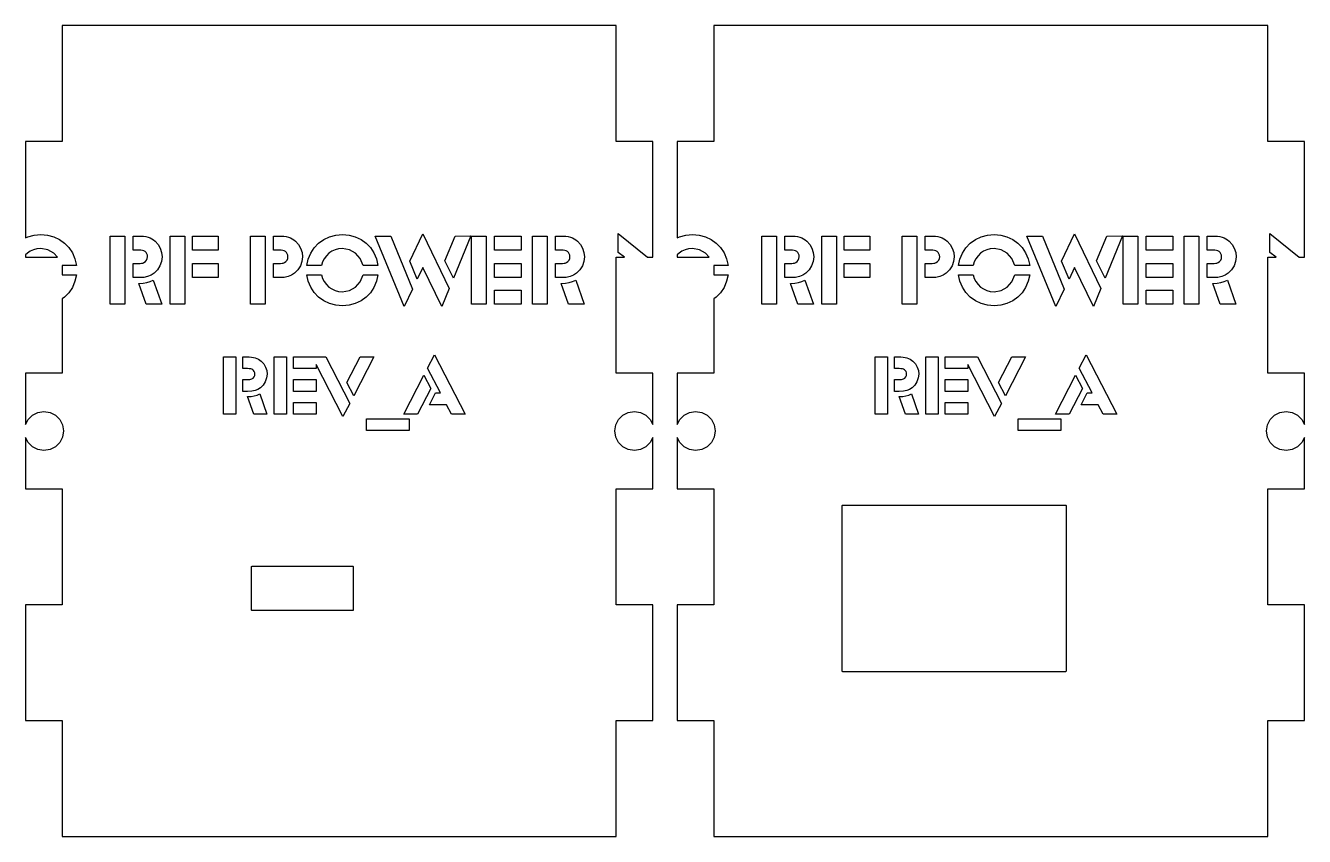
# Model space of a CAD drawing. Header units: metres. Extents: x 0 to 451, y 0 to 108.
# Drawn here: x 0 to 104.4, y 0 to 66.2 of the extents above; entities that cross this region are included whole.
import ezdxf

# ---------------------------------------------------------------- set-up
doc = ezdxf.new("R2010")
doc.units = ezdxf.units.M

msp = doc.modelspace()

# ---------------------------------------------------------------- linework, layer by layer
for p, q in [((48.2, 66.1965), (3, 66.1965)), ((3, 66.1965), (3, 56.7399)), ((48.2, 56.7399), (48.2, 66.1965)), ((101.4, 66.1965), (56.2, 66.1965)), ((56.2, 66.1965), (56.2, 56.7399)), ((101.4, 56.7399), (101.4, 66.1965)), ((3, 56.7399), (0, 56.7399)), ((0, 56.7399), (0, 48.8657)), ((51.2, 56.7399), (48.2, 56.7399)), ((51.2, 47.2832), (51.2, 56.7399)), ((56.2, 56.7399), (53.2, 56.7399)), ((53.2, 56.7399), (53.2, 48.8657)), ((104.4, 56.7399), (101.4, 56.7399)), ((104.4, 47.2832), (104.4, 56.7399)), ((0.18634, 48.9545), (0.70009, 49.0955)), ((0.70009, 49.0955), (1.24333, 49.1425)), ((1.24333, 49.1425), (1.78484, 49.0965)), ((1.78484, 49.0965), (2.29533, 48.9585)), ((24.8094, 48.9545), (25.3231, 49.0955)), ((25.3231, 49.0955), (25.8664, 49.1425)), ((25.8664, 49.1425), (26.4079, 49.0965)), ((26.4079, 49.0965), (26.9184, 48.9585)), ((31.3744, 46.9695), (32.4394, 49.2065)), ((32.4394, 49.2065), (34.5854, 44.7405)), ((48.3879, 47.6815), (48.3879, 49.2125)), ((48.3879, 49.2125), (50.774, 47.2832)), ((53.3863, 48.9545), (53.9001, 49.0955)), ((53.9001, 49.0955), (54.4433, 49.1425)), ((54.4433, 49.1425), (54.9848, 49.0965)), ((54.9848, 49.0965), (55.4953, 48.9585)), ((78.0094, 48.9545), (78.5231, 49.0955)), ((78.5231, 49.0955), (79.0664, 49.1425)), ((79.0664, 49.1425), (79.6079, 49.0965)), ((79.6079, 49.0965), (80.1184, 48.9585)), ((84.5744, 46.9695), (85.6394, 49.2065)), ((85.6394, 49.2065), (87.7854, 44.7405)), ((101.588, 47.6815), (101.588, 49.2125)), ((101.588, 49.2125), (103.974, 47.2832)), ((0, 48.8657), (0.18634, 48.9545)), ((2.29533, 48.9585), (2.76334, 48.7375)), ((2.76334, 48.7375), (3.17734, 48.4425)), ((3.17734, 48.4425), (3.53108, 48.0755)), ((3.53108, 48.0755), (3.81834, 47.6385)), ((6.90456, 43.4465), (6.90456, 49.0145)), ((6.90456, 49.0145), (8.10356, 49.0145)), ((8.10356, 49.0145), (8.10356, 43.4465)), ((8.77655, 47.8625), (8.77655, 49.0145)), ((8.77655, 49.0145), (9.15155, 49.0145)), ((9.15155, 49.0145), (9.40205, 49.0092)), ((9.40205, 49.0092), (9.62155, 48.9935)), ((9.62155, 48.9935), (9.81706, 48.9652)), ((9.81706, 48.9652), (9.99556, 48.9225)), ((9.99556, 48.9225), (10.1581, 48.864)), ((10.1581, 48.864), (10.3036, 48.7885)), ((10.3036, 48.7885), (10.4396, 48.6962)), ((10.4396, 48.6962), (10.5736, 48.5875)), ((10.5736, 48.5875), (10.8111, 48.3235)), ((10.8111, 48.3235), (10.9896, 48.0175)), ((11.8104, 43.4465), (11.8104, 49.0145)), ((11.8104, 49.0145), (13.0084, 49.0145)), ((13.0084, 49.0145), (13.0084, 43.4465)), ((13.6324, 47.8625), (13.6324, 49.0145)), ((13.6324, 49.0145), (15.7214, 49.0145)), ((15.7214, 49.0145), (15.7214, 47.8625)), ((18.369, 43.4465), (18.369, 49.0145)), ((18.369, 49.0145), (19.567, 49.0145)), ((19.567, 49.0145), (19.567, 43.4465)), ((20.241, 47.8625), (20.241, 49.0145)), ((20.241, 49.0145), (20.616, 49.0145)), ((20.616, 49.0145), (20.8665, 49.0092)), ((20.8665, 49.0092), (21.086, 48.9935)), ((21.086, 48.9935), (21.2815, 48.9652)), ((21.2815, 48.9652), (21.46, 48.9225)), ((21.46, 48.9225), (21.6225, 48.864)), ((21.6225, 48.864), (21.768, 48.7885)), ((21.768, 48.7885), (21.904, 48.6962)), ((21.904, 48.6962), (22.038, 48.5875)), ((22.038, 48.5875), (22.2755, 48.3235)), ((22.2755, 48.3235), (22.454, 48.0175)), ((23.2744, 47.6225), (23.5626, 48.0605)), ((23.5626, 48.0605), (23.9194, 48.4305)), ((23.9194, 48.4305), (24.3374, 48.7295)), ((24.3374, 48.7295), (24.8094, 48.9545)), ((26.9184, 48.9585), (27.3864, 48.7375)), ((27.3864, 48.7375), (27.8004, 48.4425)), ((27.8004, 48.4425), (28.1541, 48.0755)), ((28.1541, 48.0755), (28.4414, 47.6385)), ((28.5284, 49.0145), (29.8184, 49.0145)), ((30.9084, 43.2545), (28.5284, 49.0145)), ((29.8184, 49.0145), (31.5984, 44.6865)), ((34.2284, 46.9955), (35.0764, 49.0145)), ((36.3574, 49.0315), (34.9264, 45.5665)), ((35.0764, 49.0145), (36.3574, 49.0315)), ((36.3938, 43.4465), (36.3938, 49.0145)), ((36.3938, 49.0145), (37.5928, 49.0145)), ((37.5928, 49.0145), (37.5928, 43.4465)), ((38.2748, 47.8625), (38.2748, 49.0145)), ((38.2748, 49.0145), (40.4628, 49.0145)), ((40.4628, 49.0145), (40.4628, 47.8625)), ((41.3899, 43.4465), (41.3899, 49.0145)), ((41.3899, 49.0145), (42.5889, 49.0145)), ((42.5889, 49.0145), (42.5889, 43.4465)), ((43.2619, 47.8625), (43.2619, 49.0145)), ((43.2619, 49.0145), (43.6369, 49.0145)), ((43.6369, 49.0145), (43.8874, 49.0092)), ((43.8874, 49.0092), (44.1069, 48.9935)), ((44.1069, 48.9935), (44.3024, 48.9652)), ((44.3024, 48.9652), (44.4809, 48.9225)), ((44.4809, 48.9225), (44.6434, 48.864)), ((44.6434, 48.864), (44.7889, 48.7885)), ((44.7889, 48.7885), (44.9249, 48.6962)), ((44.9249, 48.6962), (45.0589, 48.5875)), ((45.0589, 48.5875), (45.2964, 48.3235)), ((45.2964, 48.3235), (45.4749, 48.0175)), ((53.2, 48.8657), (53.3863, 48.9545)), ((55.4953, 48.9585), (55.9633, 48.7375)), ((55.9633, 48.7375), (56.3773, 48.4425)), ((56.3773, 48.4425), (56.7311, 48.0755)), ((56.7311, 48.0755), (57.0183, 47.6385)), ((60.1046, 43.4465), (60.1046, 49.0145)), ((60.1046, 49.0145), (61.3036, 49.0145)), ((61.3036, 49.0145), (61.3036, 43.4465)), ((61.9765, 47.8625), (61.9765, 49.0145)), ((61.9765, 49.0145), (62.3515, 49.0145)), ((62.3515, 49.0145), (62.6021, 49.0092)), ((62.6021, 49.0092), (62.8215, 48.9935)), ((62.8215, 48.9935), (63.0171, 48.9652)), ((63.0171, 48.9652), (63.1956, 48.9225)), ((63.1956, 48.9225), (63.358, 48.864)), ((63.358, 48.864), (63.5036, 48.7885)), ((63.5036, 48.7885), (63.6396, 48.6962)), ((63.6396, 48.6962), (63.7736, 48.5875)), ((63.7736, 48.5875), (64.011, 48.3235)), ((64.011, 48.3235), (64.1896, 48.0175)), ((65.0104, 43.4465), (65.0104, 49.0145)), ((65.0104, 49.0145), (66.2084, 49.0145)), ((66.2084, 49.0145), (66.2084, 43.4465)), ((66.8324, 47.8625), (66.8324, 49.0145)), ((66.8324, 49.0145), (68.9214, 49.0145)), ((68.9214, 49.0145), (68.9214, 47.8625)), ((71.569, 43.4465), (71.569, 49.0145)), ((71.569, 49.0145), (72.767, 49.0145)), ((72.767, 49.0145), (72.767, 43.4465)), ((73.441, 47.8625), (73.441, 49.0145)), ((73.441, 49.0145), (73.816, 49.0145)), ((73.816, 49.0145), (74.0665, 49.0092)), ((74.0665, 49.0092), (74.286, 48.9935)), ((74.286, 48.9935), (74.4815, 48.9652)), ((74.4815, 48.9652), (74.66, 48.9225)), ((74.66, 48.9225), (74.8225, 48.864)), ((74.8225, 48.864), (74.968, 48.7885)), ((74.968, 48.7885), (75.104, 48.6962)), ((75.104, 48.6962), (75.238, 48.5875)), ((75.238, 48.5875), (75.4755, 48.3235)), ((75.4755, 48.3235), (75.654, 48.0175)), ((76.4744, 47.6225), (76.7626, 48.0605)), ((76.7626, 48.0605), (77.1194, 48.4305)), ((77.1194, 48.4305), (77.5374, 48.7295)), ((77.5374, 48.7295), (78.0094, 48.9545)), ((80.1184, 48.9585), (80.5864, 48.7375)), ((80.5864, 48.7375), (81.0004, 48.4425)), ((81.0004, 48.4425), (81.3541, 48.0755)), ((81.3541, 48.0755), (81.6414, 47.6385)), ((81.7284, 49.0145), (83.0184, 49.0145)), ((84.1084, 43.2545), (81.7284, 49.0145)), ((83.0184, 49.0145), (84.7984, 44.6865)), ((87.4284, 46.9955), (88.2764, 49.0145)), ((89.5574, 49.0315), (88.1264, 45.5665)), ((88.2764, 49.0145), (89.5574, 49.0315)), ((89.5938, 43.4465), (89.5938, 49.0145)), ((89.5938, 49.0145), (90.7928, 49.0145)), ((90.7928, 49.0145), (90.7928, 43.4465)), ((91.4748, 47.8625), (91.4748, 49.0145)), ((91.4748, 49.0145), (93.6628, 49.0145)), ((93.6628, 49.0145), (93.6628, 47.8625)), ((94.5899, 43.4465), (94.5899, 49.0145)), ((94.5899, 49.0145), (95.7889, 49.0145)), ((95.7889, 49.0145), (95.7889, 43.4465)), ((96.4619, 47.8625), (96.4619, 49.0145)), ((96.4619, 49.0145), (96.8369, 49.0145)), ((96.8369, 49.0145), (97.0874, 49.0092)), ((97.0874, 49.0092), (97.3069, 48.9935)), ((97.3069, 48.9935), (97.5024, 48.9652)), ((97.5024, 48.9652), (97.6809, 48.9225)), ((97.6809, 48.9225), (97.8434, 48.864)), ((97.8434, 48.864), (97.9889, 48.7885)), ((97.9889, 48.7885), (98.1249, 48.6962)), ((98.1249, 48.6962), (98.2589, 48.5875)), ((98.2589, 48.5875), (98.4964, 48.3235)), ((98.4964, 48.3235), (98.6749, 48.0175)), ((0.14433, 47.6075), (0, 47.4671)), ((0, 47.4671), (0, 47.2832)), ((0, 47.2832), (2.61163, 47.2832)), ((0.38159, 47.7697), (0.14433, 47.6075)), ((0.64334, 47.8905), (0.38159, 47.7697)), ((0.92883, 47.9655), (0.64334, 47.8905)), ((1.23534, 47.9905), (0.92883, 47.9655)), ((1.81758, 47.898), (1.23534, 47.9905)), ((2.31635, 47.6205), (1.81758, 47.898)), ((2.61163, 47.2832), (2.31635, 47.6205)), ((3.81834, 47.6385), (4.02759, 47.1432)), ((4.02759, 47.1432), (4.14734, 46.6015)), ((9.22656, 47.8625), (8.77655, 47.8625)), ((9.41055, 47.857), (9.22656, 47.8625)), ((9.54655, 47.8405), (9.41055, 47.857)), ((9.65356, 47.8085), (9.54655, 47.8405)), ((9.75056, 47.7565), (9.65356, 47.8085)), ((9.83331, 47.6745), (9.75056, 47.7565)), ((9.78706, 46.924), (9.87956, 47.0355)), ((9.89955, 47.5705), (9.83331, 47.6745)), ((9.87956, 47.0355), (9.93881, 47.1712)), ((9.9438, 47.451), (9.89955, 47.5705)), ((9.93881, 47.1712), (9.95856, 47.3225)), ((9.95856, 47.3225), (9.9438, 47.451)), ((10.9896, 48.0175), (11.1021, 47.6807)), ((11.1396, 47.3225), (11.0968, 46.9388)), ((11.1021, 47.6807), (11.1396, 47.3225)), ((15.7214, 47.8625), (13.6324, 47.8625)), ((20.69, 47.8625), (20.241, 47.8625)), ((20.874, 47.857), (20.69, 47.8625)), ((21.01, 47.8405), (20.874, 47.857)), ((21.1178, 47.8085), (21.01, 47.8405)), ((21.215, 47.7565), (21.1178, 47.8085)), ((21.2978, 47.6745), (21.215, 47.7565)), ((21.2513, 46.924), (21.344, 47.0355)), ((21.364, 47.5705), (21.2978, 47.6745)), ((21.344, 47.0355), (21.4033, 47.1712)), ((21.4083, 47.451), (21.364, 47.5705)), ((21.4033, 47.1712), (21.423, 47.3225)), ((21.423, 47.3225), (21.4083, 47.451)), ((22.454, 48.0175), (22.5665, 47.6807)), ((22.604, 47.3225), (22.5613, 46.9388)), ((22.5665, 47.6807), (22.604, 47.3225)), ((22.9544, 46.6015), (23.0674, 47.1312)), ((23.0674, 47.1312), (23.2744, 47.6225)), ((24.3854, 47.1665), (24.2501, 46.8967)), ((24.5599, 47.4057), (24.3854, 47.1665)), ((24.7674, 47.6075), (24.5599, 47.4057)), ((25.0046, 47.7697), (24.7674, 47.6075)), ((25.2664, 47.8905), (25.0046, 47.7697)), ((25.5519, 47.9655), (25.2664, 47.8905)), ((25.8584, 47.9905), (25.5519, 47.9655)), ((26.4406, 47.898), (25.8584, 47.9905)), ((26.9394, 47.6205), (26.4406, 47.898)), ((27.3244, 47.1807), (26.9394, 47.6205)), ((27.5634, 46.6015), (27.3244, 47.1807)), ((28.4414, 47.6385), (28.6506, 47.1432)), ((28.6506, 47.1432), (28.7704, 46.6015)), ((34.9264, 45.5665), (34.2284, 46.9955)), ((40.4628, 47.8625), (38.2748, 47.8625)), ((43.7119, 47.8625), (43.2619, 47.8625)), ((43.8959, 47.857), (43.7119, 47.8625)), ((44.0319, 47.8405), (43.8959, 47.857)), ((44.1389, 47.8085), (44.0319, 47.8405)), ((44.2359, 47.7565), (44.1389, 47.8085)), ((44.3186, 47.6745), (44.2359, 47.7565)), ((44.2724, 46.924), (44.3649, 47.0355)), ((44.3849, 47.5705), (44.3186, 47.6745)), ((44.3649, 47.0355), (44.4241, 47.1712)), ((44.4291, 47.451), (44.3849, 47.5705)), ((44.4241, 47.1712), (44.4439, 47.3225)), ((44.4439, 47.3225), (44.4291, 47.451)), ((45.4749, 48.0175), (45.5874, 47.6807)), ((45.6249, 47.3225), (45.5821, 46.9388)), ((45.5874, 47.6807), (45.6249, 47.3225)), ((48.2, 37.8266), (48.2, 47.2832)), ((48.2, 47.2832), (48.8809, 47.2832)), ((48.8809, 47.2832), (48.3879, 47.6815)), ((50.774, 47.2832), (51.2, 47.2832)), ((53.3443, 47.6075), (53.2, 47.4671)), ((53.2, 47.4671), (53.2, 47.2832)), ((53.2, 47.2832), (55.8116, 47.2832)), ((53.5816, 47.7697), (53.3443, 47.6075)), ((53.8433, 47.8905), (53.5816, 47.7697)), ((54.1288, 47.9655), (53.8433, 47.8905)), ((54.4353, 47.9905), (54.1288, 47.9655)), ((55.0176, 47.898), (54.4353, 47.9905)), ((55.5163, 47.6205), (55.0176, 47.898)), ((55.8116, 47.2832), (55.5163, 47.6205)), ((57.0183, 47.6385), (57.2276, 47.1432)), ((57.2276, 47.1432), (57.3473, 46.6015)), ((62.4266, 47.8625), (61.9765, 47.8625)), ((62.6105, 47.857), (62.4266, 47.8625)), ((62.7466, 47.8405), (62.6105, 47.857)), ((62.8536, 47.8085), (62.7466, 47.8405)), ((62.9506, 47.7565), (62.8536, 47.8085)), ((63.0333, 47.6745), (62.9506, 47.7565)), ((62.9871, 46.924), (63.0796, 47.0355)), ((63.0995, 47.5705), (63.0333, 47.6745)), ((63.0796, 47.0355), (63.1388, 47.1712)), ((63.1438, 47.451), (63.0995, 47.5705)), ((63.1388, 47.1712), (63.1586, 47.3225)), ((63.1586, 47.3225), (63.1438, 47.451)), ((64.1896, 48.0175), (64.302, 47.6807)), ((64.3396, 47.3225), (64.2968, 46.9388)), ((64.302, 47.6807), (64.3396, 47.3225)), ((68.9214, 47.8625), (66.8324, 47.8625)), ((73.89, 47.8625), (73.441, 47.8625)), ((74.074, 47.857), (73.89, 47.8625)), ((74.21, 47.8405), (74.074, 47.857)), ((74.3178, 47.8085), (74.21, 47.8405)), ((74.415, 47.7565), (74.3178, 47.8085)), ((74.4978, 47.6745), (74.415, 47.7565)), ((74.4513, 46.924), (74.544, 47.0355)), ((74.564, 47.5705), (74.4978, 47.6745)), ((74.544, 47.0355), (74.6033, 47.1712)), ((74.6083, 47.451), (74.564, 47.5705)), ((74.6033, 47.1712), (74.623, 47.3225)), ((74.623, 47.3225), (74.6083, 47.451)), ((75.654, 48.0175), (75.7665, 47.6807)), ((75.804, 47.3225), (75.7613, 46.9388)), ((75.7665, 47.6807), (75.804, 47.3225)), ((76.1544, 46.6015), (76.2674, 47.1312)), ((76.2674, 47.1312), (76.4744, 47.6225)), ((77.5854, 47.1665), (77.4501, 46.8967)), ((77.7599, 47.4057), (77.5854, 47.1665)), ((77.9674, 47.6075), (77.7599, 47.4057)), ((78.2046, 47.7697), (77.9674, 47.6075)), ((78.4664, 47.8905), (78.2046, 47.7697)), ((78.7519, 47.9655), (78.4664, 47.8905)), ((79.0584, 47.9905), (78.7519, 47.9655)), ((79.6406, 47.898), (79.0584, 47.9905)), ((80.1394, 47.6205), (79.6406, 47.898)), ((80.5244, 47.1807), (80.1394, 47.6205)), ((80.7634, 46.6015), (80.5244, 47.1807)), ((81.6414, 47.6385), (81.8506, 47.1432)), ((81.8506, 47.1432), (81.9704, 46.6015)), ((88.1264, 45.5665), (87.4284, 46.9955)), ((93.6628, 47.8625), (91.4748, 47.8625)), ((96.9119, 47.8625), (96.4619, 47.8625)), ((97.0959, 47.857), (96.9119, 47.8625)), ((97.2319, 47.8405), (97.0959, 47.857)), ((97.3389, 47.8085), (97.2319, 47.8405)), ((97.4359, 47.7565), (97.3389, 47.8085)), ((97.5186, 47.6745), (97.4359, 47.7565)), ((97.4724, 46.924), (97.5649, 47.0355)), ((97.5849, 47.5705), (97.5186, 47.6745)), ((97.5649, 47.0355), (97.6241, 47.1712)), ((97.6291, 47.451), (97.5849, 47.5705)), ((97.6241, 47.1712), (97.6439, 47.3225)), ((97.6439, 47.3225), (97.6291, 47.451)), ((98.6749, 48.0175), (98.7874, 47.6807)), ((98.8249, 47.3225), (98.7821, 46.9388)), ((98.7874, 47.6807), (98.8249, 47.3225)), ((101.4, 37.8266), (101.4, 47.2832)), ((101.4, 47.2832), (102.081, 47.2832)), ((102.081, 47.2832), (101.588, 47.6815)), ((103.974, 47.2832), (104.4, 47.2832)), ((4.14734, 46.6015), (3, 46.6015)), ((3, 46.6015), (3, 45.8605)), ((8.77655, 45.6225), (8.77655, 46.7745)), ((8.77655, 46.7745), (9.16756, 46.7745)), ((9.16756, 46.7745), (9.34856, 46.7777)), ((9.34856, 46.7777), (9.47556, 46.7875)), ((9.47556, 46.7875), (9.57356, 46.809)), ((9.57356, 46.809), (9.66756, 46.8455)), ((9.66756, 46.8455), (9.78706, 46.924)), ((10.4906, 45.9745), (10.2391, 45.8098)), ((10.7641, 46.2457), (10.4906, 45.9745)), ((10.9686, 46.5735), (10.7641, 46.2457)), ((11.0968, 46.9388), (10.9686, 46.5735)), ((13.6324, 45.6225), (13.6324, 46.7745)), ((13.6324, 46.7745), (15.7214, 46.7745)), ((15.7214, 46.7745), (15.7214, 45.6225)), ((20.241, 45.6225), (20.241, 46.7745)), ((20.241, 46.7745), (20.632, 46.7745)), ((20.632, 46.7745), (20.813, 46.7777)), ((20.813, 46.7777), (20.94, 46.7875)), ((20.94, 46.7875), (21.0378, 46.809)), ((21.0378, 46.809), (21.131, 46.8455)), ((21.131, 46.8455), (21.2513, 46.924)), ((21.955, 45.9745), (21.7035, 45.8098)), ((22.2285, 46.2457), (21.955, 45.9745)), ((22.433, 46.5735), (22.2285, 46.2457)), ((22.5613, 46.9388), (22.433, 46.5735)), ((24.1604, 46.6015), (22.9544, 46.6015)), ((24.2501, 46.8967), (24.1604, 46.6015)), ((28.7704, 46.6015), (27.5634, 46.6015)), ((31.9814, 45.4835), (31.3744, 46.9695)), ((32.4394, 46.4435), (31.9814, 45.4835)), ((33.9784, 43.2545), (32.4394, 46.4435)), ((38.2748, 45.6225), (38.2748, 46.7745)), ((38.2748, 46.7745), (40.4628, 46.7745)), ((40.4628, 46.7745), (40.4628, 45.6225)), ((43.2619, 45.6225), (43.2619, 46.7745)), ((43.2619, 46.7745), (43.6529, 46.7745)), ((43.6529, 46.7745), (43.8339, 46.7777)), ((43.8339, 46.7777), (43.9609, 46.7875)), ((43.9609, 46.7875), (44.0589, 46.809)), ((44.0589, 46.809), (44.1529, 46.8455)), ((44.1529, 46.8455), (44.2724, 46.924)), ((44.9759, 45.9745), (44.7244, 45.8098)), ((45.2494, 46.2457), (44.9759, 45.9745)), ((45.4539, 46.5735), (45.2494, 46.2457)), ((45.5821, 46.9388), (45.4539, 46.5735)), ((57.3473, 46.6015), (56.2, 46.6015)), ((56.2, 46.6015), (56.2, 45.8605)), ((61.9765, 45.6225), (61.9765, 46.7745)), ((61.9765, 46.7745), (62.3676, 46.7745)), ((62.3676, 46.7745), (62.5486, 46.7777)), ((62.5486, 46.7777), (62.6756, 46.7875)), ((62.6756, 46.7875), (62.7736, 46.809)), ((62.7736, 46.809), (62.8676, 46.8455)), ((62.8676, 46.8455), (62.9871, 46.924)), ((63.6906, 45.9745), (63.4391, 45.8098)), ((63.9641, 46.2457), (63.6906, 45.9745)), ((64.1685, 46.5735), (63.9641, 46.2457)), ((64.2968, 46.9388), (64.1685, 46.5735)), ((66.8324, 45.6225), (66.8324, 46.7745)), ((66.8324, 46.7745), (68.9214, 46.7745)), ((68.9214, 46.7745), (68.9214, 45.6225)), ((73.441, 45.6225), (73.441, 46.7745)), ((73.441, 46.7745), (73.832, 46.7745)), ((73.832, 46.7745), (74.013, 46.7777)), ((74.013, 46.7777), (74.14, 46.7875)), ((74.14, 46.7875), (74.2378, 46.809)), ((74.2378, 46.809), (74.331, 46.8455)), ((74.331, 46.8455), (74.4513, 46.924)), ((75.155, 45.9745), (74.9035, 45.8098)), ((75.4285, 46.2457), (75.155, 45.9745)), ((75.633, 46.5735), (75.4285, 46.2457)), ((75.7613, 46.9388), (75.633, 46.5735)), ((77.3604, 46.6015), (76.1544, 46.6015)), ((77.4501, 46.8967), (77.3604, 46.6015)), ((81.9704, 46.6015), (80.7634, 46.6015)), ((85.1814, 45.4835), (84.5744, 46.9695)), ((85.6394, 46.4435), (85.1814, 45.4835)), ((87.1784, 43.2545), (85.6394, 46.4435)), ((91.4748, 45.6225), (91.4748, 46.7745)), ((91.4748, 46.7745), (93.6628, 46.7745)), ((93.6628, 46.7745), (93.6628, 45.6225)), ((96.4619, 45.6225), (96.4619, 46.7745)), ((96.4619, 46.7745), (96.8529, 46.7745)), ((96.8529, 46.7745), (97.0339, 46.7777)), ((97.0339, 46.7777), (97.1609, 46.7875)), ((97.1609, 46.7875), (97.2589, 46.809)), ((97.2589, 46.809), (97.3529, 46.8455)), ((97.3529, 46.8455), (97.4724, 46.924)), ((98.1759, 45.9745), (97.9244, 45.8098)), ((98.4494, 46.2457), (98.1759, 45.9745)), ((98.6539, 46.5735), (98.4494, 46.2457)), ((98.7821, 46.9388), (98.6539, 46.5735)), ((3, 45.8605), (4.14734, 45.8605)), ((4.02759, 45.318), (3.81834, 44.8225)), ((4.14734, 45.8605), (4.02759, 45.318)), ((9.23456, 45.6225), (8.77655, 45.6225)), ((9.64206, 45.6423), (9.23456, 45.6225)), ((9.24255, 45.1525), (9.59731, 45.173)), ((9.84956, 43.4465), (9.24255, 45.1525)), ((9.59731, 45.173), (9.89555, 45.2185)), ((9.96655, 45.7015), (9.64206, 45.6423)), ((9.89555, 45.2185), (10.1631, 45.2955)), ((10.2391, 45.8098), (9.96655, 45.7015)), ((10.1631, 45.2955), (10.4236, 45.4105)), ((10.4236, 45.4105), (11.1146, 43.4465)), ((15.7214, 45.6225), (13.6324, 45.6225)), ((20.699, 45.6225), (20.241, 45.6225)), ((21.1065, 45.6423), (20.699, 45.6225)), ((21.431, 45.7015), (21.1065, 45.6423)), ((21.7035, 45.8098), (21.431, 45.7015)), ((23.0674, 45.3305), (22.9544, 45.8605)), ((22.9544, 45.8605), (24.1604, 45.8605)), ((23.2744, 44.8385), (23.0674, 45.3305)), ((24.1604, 45.8605), (24.2501, 45.56)), ((24.2501, 45.56), (24.3854, 45.2905)), ((24.3854, 45.2905), (24.5599, 45.0543)), ((24.5599, 45.0543), (24.7674, 44.8535)), ((26.9394, 44.8405), (27.3244, 45.281)), ((27.3244, 45.281), (27.5634, 45.8605)), ((27.5634, 45.8605), (28.7704, 45.8605)), ((28.6506, 45.318), (28.4414, 44.8225)), ((28.7704, 45.8605), (28.6506, 45.318)), ((40.4628, 45.6225), (38.2748, 45.6225)), ((43.7199, 45.6225), (43.2619, 45.6225)), ((44.1274, 45.6423), (43.7199, 45.6225)), ((43.7279, 45.1525), (44.0826, 45.173)), ((44.3349, 43.4465), (43.7279, 45.1525)), ((44.0826, 45.173), (44.3809, 45.2185)), ((44.4519, 45.7015), (44.1274, 45.6423)), ((44.3809, 45.2185), (44.6484, 45.2955)), ((44.7244, 45.8098), (44.4519, 45.7015)), ((44.6484, 45.2955), (44.9089, 45.4105)), ((44.9089, 45.4105), (45.5999, 43.4465)), ((56.2, 45.8605), (57.3473, 45.8605)), ((57.2276, 45.318), (57.0183, 44.8225)), ((57.3473, 45.8605), (57.2276, 45.318)), ((62.4346, 45.6225), (61.9765, 45.6225)), ((62.8421, 45.6423), (62.4346, 45.6225)), ((62.4426, 45.1525), (62.7973, 45.173)), ((63.0496, 43.4465), (62.4426, 45.1525)), ((62.7973, 45.173), (63.0956, 45.2185)), ((63.1665, 45.7015), (62.8421, 45.6423)), ((63.0956, 45.2185), (63.3631, 45.2955)), ((63.4391, 45.8098), (63.1665, 45.7015)), ((63.3631, 45.2955), (63.6236, 45.4105)), ((63.6236, 45.4105), (64.3146, 43.4465)), ((68.9214, 45.6225), (66.8324, 45.6225)), ((73.899, 45.6225), (73.441, 45.6225)), ((74.3065, 45.6423), (73.899, 45.6225)), ((74.631, 45.7015), (74.3065, 45.6423)), ((74.9035, 45.8098), (74.631, 45.7015)), ((76.2674, 45.3305), (76.1544, 45.8605)), ((76.1544, 45.8605), (77.3604, 45.8605)), ((76.4744, 44.8385), (76.2674, 45.3305)), ((77.3604, 45.8605), (77.4501, 45.56)), ((77.4501, 45.56), (77.5854, 45.2905)), ((77.5854, 45.2905), (77.7599, 45.0543)), ((77.7599, 45.0543), (77.9674, 44.8535)), ((80.1394, 44.8405), (80.5244, 45.281)), ((80.5244, 45.281), (80.7634, 45.8605)), ((80.7634, 45.8605), (81.9704, 45.8605)), ((81.8506, 45.318), (81.6414, 44.8225)), ((81.9704, 45.8605), (81.8506, 45.318)), ((93.6628, 45.6225), (91.4748, 45.6225)), ((96.9199, 45.6225), (96.4619, 45.6225)), ((97.3274, 45.6423), (96.9199, 45.6225)), ((96.9279, 45.1525), (97.2826, 45.173)), ((97.5349, 43.4465), (96.9279, 45.1525)), ((97.2826, 45.173), (97.5809, 45.2185)), ((97.6519, 45.7015), (97.3274, 45.6423)), ((97.5809, 45.2185), (97.8484, 45.2955)), ((97.9244, 45.8098), (97.6519, 45.7015)), ((97.8484, 45.2955), (98.1089, 45.4105)), ((98.1089, 45.4105), (98.7999, 43.4465)), ((3.17734, 44.0185), (3, 43.8921)), ((3, 43.8921), (3, 37.8266)), ((3.53108, 44.3855), (3.17734, 44.0185)), ((3.81834, 44.8225), (3.53108, 44.3855)), ((23.5626, 44.4005), (23.2744, 44.8385)), ((23.9194, 44.0305), (23.5626, 44.4005)), ((24.3374, 43.7315), (23.9194, 44.0305)), ((24.7674, 44.8535), (25.0046, 44.6913)), ((25.0046, 44.6913), (25.2664, 44.5705)), ((25.2664, 44.5705), (25.5519, 44.4955)), ((25.5519, 44.4955), (25.8584, 44.4705)), ((25.8584, 44.4705), (26.4406, 44.563)), ((26.4406, 44.563), (26.9394, 44.8405)), ((27.8004, 44.0185), (27.3864, 43.7235)), ((28.1541, 44.3855), (27.8004, 44.0185)), ((28.4414, 44.8225), (28.1541, 44.3855)), ((31.5984, 44.6865), (30.9084, 43.2545)), ((34.5854, 44.7405), (33.9784, 43.2545)), ((38.2748, 43.4465), (38.2748, 44.5985)), ((38.2748, 44.5985), (40.4628, 44.5985)), ((40.4628, 44.5985), (40.4628, 43.4465)), ((56.3773, 44.0185), (56.2, 43.8921)), ((56.2, 43.8921), (56.2, 37.8266)), ((56.7311, 44.3855), (56.3773, 44.0185)), ((57.0183, 44.8225), (56.7311, 44.3855)), ((76.7626, 44.4005), (76.4744, 44.8385)), ((77.1194, 44.0305), (76.7626, 44.4005)), ((77.5374, 43.7315), (77.1194, 44.0305)), ((77.9674, 44.8535), (78.2046, 44.6913)), ((78.2046, 44.6913), (78.4664, 44.5705)), ((78.4664, 44.5705), (78.7519, 44.4955)), ((78.7519, 44.4955), (79.0584, 44.4705)), ((79.0584, 44.4705), (79.6406, 44.563)), ((79.6406, 44.563), (80.1394, 44.8405)), ((81.0004, 44.0185), (80.5864, 43.7235)), ((81.3541, 44.3855), (81.0004, 44.0185)), ((81.6414, 44.8225), (81.3541, 44.3855)), ((84.7984, 44.6865), (84.1084, 43.2545)), ((87.7854, 44.7405), (87.1784, 43.2545)), ((91.4748, 43.4465), (91.4748, 44.5985)), ((91.4748, 44.5985), (93.6628, 44.5985)), ((93.6628, 44.5985), (93.6628, 43.4465)), ((8.10356, 43.4465), (6.90456, 43.4465)), ((11.1146, 43.4465), (9.84956, 43.4465)), ((13.0084, 43.4465), (11.8104, 43.4465)), ((19.567, 43.4465), (18.369, 43.4465)), ((24.8094, 43.5065), (24.3374, 43.7315)), ((25.3231, 43.3655), (24.8094, 43.5065)), ((25.8664, 43.3185), (25.3231, 43.3655)), ((26.4079, 43.3645), (25.8664, 43.3185)), ((26.9184, 43.5025), (26.4079, 43.3645)), ((27.3864, 43.7235), (26.9184, 43.5025)), ((37.5928, 43.4465), (36.3938, 43.4465)), ((40.4628, 43.4465), (38.2748, 43.4465)), ((42.5889, 43.4465), (41.3899, 43.4465)), ((45.5999, 43.4465), (44.3349, 43.4465)), ((61.3036, 43.4465), (60.1046, 43.4465)), ((64.3146, 43.4465), (63.0496, 43.4465)), ((66.2084, 43.4465), (65.0104, 43.4465)), ((72.767, 43.4465), (71.569, 43.4465)), ((78.0094, 43.5065), (77.5374, 43.7315)), ((78.5231, 43.3655), (78.0094, 43.5065)), ((79.0664, 43.3185), (78.5231, 43.3655)), ((79.6079, 43.3645), (79.0664, 43.3185)), ((80.1184, 43.5025), (79.6079, 43.3645)), ((80.5864, 43.7235), (80.1184, 43.5025)), ((90.7928, 43.4465), (89.5938, 43.4465)), ((93.6628, 43.4465), (91.4748, 43.4465)), ((95.7889, 43.4465), (94.5899, 43.4465)), ((98.7999, 43.4465), (97.5349, 43.4465)), ((16.1627, 34.4778), (16.1627, 39.1497)), ((16.1627, 39.1497), (17.1677, 39.1497)), ((17.1677, 39.1497), (17.1677, 34.4778)), ((17.7327, 38.1897), (17.7327, 39.1497)), ((17.7327, 39.1497), (18.0467, 39.1497)), ((18.0467, 39.1497), (18.2567, 39.1452)), ((18.2567, 39.1452), (18.4407, 39.1317)), ((18.4407, 39.1317), (18.6047, 39.1085)), ((18.6047, 39.1085), (18.7547, 39.0727)), ((18.7547, 39.0727), (18.8907, 39.0245)), ((18.8907, 39.0245), (19.0127, 38.9617)), ((19.0127, 38.9617), (19.127, 38.8855)), ((19.127, 38.8855), (19.2397, 38.7947)), ((19.2397, 38.7947), (19.4382, 38.576)), ((20.2994, 34.4778), (20.2994, 39.1497)), ((20.2994, 39.1497), (21.3044, 39.1497)), ((21.3044, 39.1497), (21.3044, 34.4778)), ((21.8764, 38.1897), (21.8764, 39.1497)), ((21.8764, 39.1497), (23.7114, 39.1497)), ((23.7114, 39.1497), (23.7114, 39.1447)), ((23.7114, 39.1447), (24.5195, 39.1447)), ((24.5195, 39.1447), (26.4725, 35.3498)), ((26.2215, 37.0517), (27.3035, 39.1447)), ((28.4265, 39.1447), (26.7865, 35.9638)), ((27.3035, 39.1447), (28.4265, 39.1447)), ((32.816, 38.2357), (33.381, 39.3237)), ((33.381, 39.3237), (35.899, 34.4778)), ((69.3627, 34.4778), (69.3627, 39.1497)), ((69.3627, 39.1497), (70.3677, 39.1497)), ((70.3677, 39.1497), (70.3677, 34.4778)), ((70.9327, 38.1897), (70.9327, 39.1497)), ((70.9327, 39.1497), (71.2467, 39.1497)), ((71.2467, 39.1497), (71.4567, 39.1452)), ((71.4567, 39.1452), (71.6407, 39.1317)), ((71.6407, 39.1317), (71.8047, 39.1085)), ((71.8047, 39.1085), (71.9547, 39.0727)), ((71.9547, 39.0727), (72.0907, 39.0245)), ((72.0907, 39.0245), (72.2127, 38.9617)), ((72.2127, 38.9617), (72.327, 38.8855)), ((72.327, 38.8855), (72.4397, 38.7947)), ((72.4397, 38.7947), (72.6382, 38.576)), ((73.4994, 34.4778), (73.4994, 39.1497)), ((73.4994, 39.1497), (74.5044, 39.1497)), ((74.5044, 39.1497), (74.5044, 34.4778)), ((75.0764, 38.1897), (75.0764, 39.1497)), ((75.0764, 39.1497), (76.9114, 39.1497)), ((76.9114, 39.1497), (76.9114, 39.1447)), ((76.9114, 39.1447), (77.7195, 39.1447)), ((77.7195, 39.1447), (79.6725, 35.3498)), ((79.4215, 37.0517), (80.5035, 39.1447)), ((81.6265, 39.1447), (79.9865, 35.9638)), ((80.5035, 39.1447), (81.6265, 39.1447)), ((86.016, 38.2357), (86.581, 39.3237)), ((86.581, 39.3237), (89.099, 34.4778)), ((3, 37.8266), (0, 37.8266)), ((0, 37.8266), (0, 33.6352)), ((18.1097, 38.1897), (17.7327, 38.1897)), ((18.2637, 38.1852), (18.1097, 38.1897)), ((18.3777, 38.1717), (18.2637, 38.1852)), ((18.4675, 38.1455), (18.3777, 38.1717)), ((18.5487, 38.1028), (18.4675, 38.1455)), ((18.6187, 38.0347), (18.5487, 38.1028)), ((18.6747, 37.9487), (18.6187, 38.0347)), ((18.6567, 37.5087), (18.707, 37.621)), ((18.7115, 37.851), (18.6747, 37.9487)), ((18.707, 37.621), (18.7237, 37.7457)), ((18.7237, 37.7457), (18.7115, 37.851)), ((19.4382, 38.576), (19.5877, 38.3217)), ((19.5877, 38.3217), (19.6822, 38.042)), ((19.7137, 37.7448), (19.6779, 37.4262)), ((19.6822, 38.042), (19.7137, 37.7448)), ((23.7114, 38.1897), (21.8764, 38.1897)), ((23.7114, 38.5332), (23.7114, 38.1897)), ((25.9075, 34.2688), (23.7114, 38.5332)), ((30.876, 34.4778), (32.516, 37.6657)), ((32.516, 37.6657), (33.074, 36.5707)), ((33.869, 36.2057), (32.816, 38.2357)), ((51.2, 37.8266), (48.2, 37.8266)), ((51.2, 33.6352), (51.2, 37.8266)), ((56.2, 37.8266), (53.2, 37.8266)), ((53.2, 37.8266), (53.2, 33.6352)), ((71.3097, 38.1897), (70.9327, 38.1897)), ((71.4637, 38.1852), (71.3097, 38.1897)), ((71.5777, 38.1717), (71.4637, 38.1852)), ((71.6674, 38.1455), (71.5777, 38.1717)), ((71.7487, 38.1028), (71.6674, 38.1455)), ((71.8187, 38.0347), (71.7487, 38.1028)), ((71.8747, 37.9487), (71.8187, 38.0347)), ((71.8567, 37.5087), (71.907, 37.621)), ((71.9115, 37.851), (71.8747, 37.9487)), ((71.907, 37.621), (71.9237, 37.7457)), ((71.9237, 37.7457), (71.9115, 37.851)), ((72.6382, 38.576), (72.7877, 38.3217)), ((72.7877, 38.3217), (72.8822, 38.042)), ((72.9137, 37.7448), (72.8779, 37.4262)), ((72.8822, 38.042), (72.9137, 37.7448)), ((76.9114, 38.1897), (75.0764, 38.1897)), ((76.9114, 38.5332), (76.9114, 38.1897)), ((79.1075, 34.2688), (76.9114, 38.5332)), ((84.076, 34.4778), (85.716, 37.6657)), ((85.716, 37.6657), (86.274, 36.5707)), ((87.069, 36.2057), (86.016, 38.2357)), ((104.4, 37.8266), (101.4, 37.8266)), ((104.4, 33.6352), (104.4, 37.8266)), ((17.7327, 36.3337), (17.7327, 37.2937)), ((17.7327, 37.2937), (18.0607, 37.2937)), ((18.0607, 37.2937), (18.2122, 37.2965)), ((18.2122, 37.2965), (18.3187, 37.3047)), ((18.3187, 37.3047), (18.4007, 37.322)), ((18.4007, 37.322), (18.4787, 37.3517)), ((18.4787, 37.3517), (18.5792, 37.4165)), ((18.5792, 37.4165), (18.6567, 37.5087)), ((19.1697, 36.6257), (18.9587, 36.4892)), ((19.399, 36.851), (19.1697, 36.6257)), ((19.5707, 37.1227), (19.399, 36.851)), ((19.6779, 37.4262), (19.5707, 37.1227)), ((21.8764, 36.3337), (21.8764, 37.2937)), ((21.8764, 37.2937), (23.7114, 37.2937)), ((23.7114, 37.2937), (23.7114, 36.3337)), ((26.7865, 35.9638), (26.2215, 37.0517)), ((33.074, 36.5707), (31.999, 34.4778)), ((70.9327, 36.3337), (70.9327, 37.2937)), ((70.9327, 37.2937), (71.2607, 37.2937)), ((71.2607, 37.2937), (71.4122, 37.2965)), ((71.4122, 37.2965), (71.5187, 37.3047)), ((71.5187, 37.3047), (71.6007, 37.322)), ((71.6007, 37.322), (71.6787, 37.3517)), ((71.6787, 37.3517), (71.7792, 37.4165)), ((71.7792, 37.4165), (71.8567, 37.5087)), ((72.3697, 36.6257), (72.1587, 36.4892)), ((72.599, 36.851), (72.3697, 36.6257)), ((72.7707, 37.1227), (72.599, 36.851)), ((72.8779, 37.4262), (72.7707, 37.1227)), ((75.0764, 36.3337), (75.0764, 37.2937)), ((75.0764, 37.2937), (76.9114, 37.2937)), ((76.9114, 37.2937), (76.9114, 36.3337)), ((79.9865, 35.9638), (79.4215, 37.0517)), ((86.274, 36.5707), (85.199, 34.4778)), ((18.1167, 36.3337), (17.7327, 36.3337)), ((18.4579, 36.3503), (18.1167, 36.3337)), ((18.1237, 35.9098), (18.4209, 35.9273)), ((18.6327, 34.4778), (18.1237, 35.9098)), ((18.4209, 35.9273), (18.6707, 35.9658)), ((18.7297, 36.3997), (18.4579, 36.3503)), ((18.6707, 35.9658), (18.895, 36.0303)), ((18.9587, 36.4892), (18.7297, 36.3997)), ((18.895, 36.0303), (19.1137, 36.1258)), ((19.1137, 36.1258), (19.6927, 34.4778)), ((23.7114, 36.3337), (21.8764, 36.3337)), ((32.976, 35.2458), (33.471, 36.2057)), ((33.471, 36.2057), (33.869, 36.2057)), ((71.3167, 36.3337), (70.9327, 36.3337)), ((71.6579, 36.3503), (71.3167, 36.3337)), ((71.3237, 35.9098), (71.6209, 35.9273)), ((71.8327, 34.4778), (71.3237, 35.9098)), ((71.6209, 35.9273), (71.8707, 35.9658)), ((71.9297, 36.3997), (71.6579, 36.3503)), ((71.8707, 35.9658), (72.095, 36.0303)), ((72.1587, 36.4892), (71.9297, 36.3997)), ((72.095, 36.0303), (72.3137, 36.1258)), ((72.3137, 36.1258), (72.8927, 34.4778)), ((76.9114, 36.3337), (75.0764, 36.3337)), ((86.176, 35.2458), (86.671, 36.2057)), ((86.671, 36.2057), (87.069, 36.2057)), ((0.55954, 34.3927), (1.00557, 34.6199)), ((1.00557, 34.6199), (1.5, 34.6982)), ((1.5, 34.6982), (1.99442, 34.6199)), ((1.99442, 34.6199), (2.44044, 34.3927)), ((17.1677, 34.4778), (16.1627, 34.4778)), ((19.6927, 34.4778), (18.6327, 34.4778)), ((21.3044, 34.4778), (20.2994, 34.4778)), ((21.8764, 34.4778), (21.8764, 35.4378)), ((21.8764, 35.4378), (23.7114, 35.4378)), ((23.7114, 34.4778), (21.8764, 34.4778)), ((23.7114, 35.4378), (23.7114, 34.4778)), ((26.4725, 35.3498), (25.9075, 34.2688)), ((31.999, 34.4778), (30.876, 34.4778)), ((34.371, 35.2458), (32.976, 35.2458)), ((34.769, 34.4778), (34.371, 35.2458)), ((35.899, 34.4778), (34.769, 34.4778)), ((48.7595, 34.3927), (49.2056, 34.6199)), ((49.2056, 34.6199), (49.7, 34.6982)), ((49.7, 34.6982), (50.1944, 34.6199)), ((50.1944, 34.6199), (50.6404, 34.3927)), ((53.7595, 34.3927), (54.2056, 34.6199)), ((54.2056, 34.6199), (54.7, 34.6982)), ((54.7, 34.6982), (55.1944, 34.6199)), ((55.1944, 34.6199), (55.6404, 34.3927)), ((70.3677, 34.4778), (69.3627, 34.4778)), ((72.8927, 34.4778), (71.8327, 34.4778)), ((74.5044, 34.4778), (73.4994, 34.4778)), ((75.0764, 34.4778), (75.0764, 35.4378)), ((75.0764, 35.4378), (76.9114, 35.4378)), ((76.9114, 34.4778), (75.0764, 34.4778)), ((76.9114, 35.4378), (76.9114, 34.4778)), ((79.6725, 35.3498), (79.1075, 34.2688)), ((85.199, 34.4778), (84.076, 34.4778)), ((87.571, 35.2458), (86.176, 35.2458)), ((87.969, 34.4778), (87.571, 35.2458)), ((89.099, 34.4778), (87.969, 34.4778)), ((101.96, 34.3927), (102.406, 34.6199)), ((102.406, 34.6199), (102.9, 34.6982)), ((102.9, 34.6982), (103.394, 34.6199)), ((103.394, 34.6199), (103.84, 34.3927)), ((0, 33.6352), (0.20557, 34.0387)), ((0.20557, 34.0387), (0.55954, 34.3927)), ((2.44044, 34.3927), (2.79442, 34.0387)), ((2.79442, 34.0387), (3.02168, 33.5927)), ((3.02168, 33.5927), (3.09999, 33.0983)), ((27.8344, 33.1338), (27.8344, 34.0938)), ((27.8344, 34.0938), (31.3224, 34.0938)), ((31.3224, 34.0938), (31.3224, 33.1338)), ((48.1, 33.0983), (48.1783, 33.5927)), ((48.1783, 33.5927), (48.4056, 34.0387)), ((48.4056, 34.0387), (48.7595, 34.3927)), ((50.6404, 34.3927), (50.9944, 34.0387)), ((50.9944, 34.0387), (51.2, 33.6352)), ((53.2, 33.6352), (53.4056, 34.0387)), ((53.4056, 34.0387), (53.7595, 34.3927)), ((55.6404, 34.3927), (55.9944, 34.0387)), ((55.9944, 34.0387), (56.2217, 33.5927)), ((56.2217, 33.5927), (56.3, 33.0983)), ((81.0344, 33.1338), (81.0344, 34.0938)), ((81.0344, 34.0938), (84.5224, 34.0938)), ((84.5224, 34.0938), (84.5224, 33.1338)), ((101.3, 33.0983), (101.378, 33.5927)), ((101.378, 33.5927), (101.606, 34.0387)), ((101.606, 34.0387), (101.96, 34.3927)), ((103.84, 34.3927), (104.194, 34.0387)), ((104.194, 34.0387), (104.4, 33.6352)), ((0.20557, 32.1578), (0, 32.5612)), ((0, 32.5612), (0, 28.3699)), ((3.02168, 32.6038), (2.79442, 32.1578)), ((3.09999, 33.0983), (3.02168, 32.6038)), ((31.3224, 33.1338), (27.8344, 33.1338)), ((48.1783, 32.6038), (48.1, 33.0983)), ((48.4056, 32.1578), (48.1783, 32.6038)), ((51.2, 32.5612), (50.9944, 32.1578)), ((51.2, 28.3699), (51.2, 32.5612)), ((53.4056, 32.1578), (53.2, 32.5612)), ((53.2, 32.5612), (53.2, 28.3699)), ((56.2217, 32.6038), (55.9944, 32.1578)), ((56.3, 33.0983), (56.2217, 32.6038)), ((84.5224, 33.1338), (81.0344, 33.1338)), ((101.378, 32.6038), (101.3, 33.0983)), ((101.606, 32.1578), (101.378, 32.6038)), ((104.4, 32.5612), (104.194, 32.1578)), ((104.4, 28.3699), (104.4, 32.5612)), ((0.55954, 31.8038), (0.20557, 32.1578)), ((1.00557, 31.5766), (0.55954, 31.8038)), ((1.5, 31.4982), (1.00557, 31.5766)), ((1.99442, 31.5766), (1.5, 31.4982)), ((2.44044, 31.8038), (1.99442, 31.5766)), ((2.79442, 32.1578), (2.44044, 31.8038)), ((48.7595, 31.8038), (48.4056, 32.1578)), ((49.2056, 31.5766), (48.7595, 31.8038)), ((49.7, 31.4982), (49.2056, 31.5766)), ((50.1944, 31.5766), (49.7, 31.4982)), ((50.6404, 31.8038), (50.1944, 31.5766)), ((50.9944, 32.1578), (50.6404, 31.8038)), ((53.7595, 31.8038), (53.4056, 32.1578)), ((54.2056, 31.5766), (53.7595, 31.8038)), ((54.7, 31.4982), (54.2056, 31.5766)), ((55.1944, 31.5766), (54.7, 31.4982)), ((55.6404, 31.8038), (55.1944, 31.5766)), ((55.9944, 32.1578), (55.6404, 31.8038)), ((101.96, 31.8038), (101.606, 32.1578)), ((102.406, 31.5766), (101.96, 31.8038)), ((102.9, 31.4982), (102.406, 31.5766)), ((103.394, 31.5766), (102.9, 31.4982)), ((103.84, 31.8038), (103.394, 31.5766)), ((104.194, 32.1578), (103.84, 31.8038)), ((0, 28.3699), (3, 28.3699)), ((3, 28.3699), (3, 18.9133)), ((48.2, 18.9133), (48.2, 28.3699)), ((48.2, 28.3699), (51.2, 28.3699)), ((53.2, 28.3699), (56.2, 28.3699)), ((56.2, 28.3699), (56.2, 18.9133)), ((101.4, 18.9133), (101.4, 28.3699)), ((101.4, 28.3699), (104.4, 28.3699)), ((66.6504, 27), (66.6533, 27.0195)), ((66.6504, 13.5), (66.6504, 27)), ((66.6533, 27.0195), (66.6806, 27.0459)), ((66.6806, 27.0459), (66.7002, 27.0498)), ((66.7002, 27.0498), (84.9004, 27.0498)), ((84.9004, 27.0498), (84.9189, 27.0459)), ((84.9189, 27.0459), (84.9463, 27.0195)), ((84.9463, 27.0195), (84.9502, 27)), ((84.9502, 27), (84.9502, 13.5)), ((18.4502, 22.0368), (18.4515, 22.0419)), ((18.4502, 18.4632), (18.4502, 22.0368)), ((18.4515, 22.0419), (18.4639, 22.0489)), ((18.4639, 22.0489), (18.4728, 22.0499)), ((18.4728, 22.0499), (26.7275, 22.0499)), ((26.7275, 22.0499), (26.7359, 22.0489)), ((26.7359, 22.0489), (26.7483, 22.0419)), ((26.7483, 22.0419), (26.7501, 22.0368)), ((26.7501, 22.0368), (26.7501, 18.4632)), ((3, 18.9133), (0, 18.9133)), ((0, 18.9133), (0, 9.45663)), ((51.2, 18.9133), (48.2, 18.9133)), ((51.2, 9.45663), (51.2, 18.9133)), ((56.2, 18.9133), (53.2, 18.9133)), ((53.2, 18.9133), (53.2, 9.45663)), ((104.4, 18.9133), (101.4, 18.9133)), ((104.4, 9.45663), (104.4, 18.9133)), ((18.4515, 18.4581), (18.4502, 18.4632)), ((18.4639, 18.4511), (18.4515, 18.4581)), ((18.4728, 18.45), (18.4639, 18.4511)), ((26.7275, 18.45), (18.4728, 18.45)), ((26.7359, 18.4511), (26.7275, 18.45)), ((26.7483, 18.4581), (26.7359, 18.4511)), ((26.7501, 18.4632), (26.7483, 18.4581)), ((66.6533, 13.4805), (66.6504, 13.5)), ((66.6806, 13.4541), (66.6533, 13.4805)), ((66.7002, 13.4502), (66.6806, 13.4541)), ((84.9004, 13.4502), (66.7002, 13.4502)), ((84.9189, 13.4541), (84.9004, 13.4502)), ((84.9463, 13.4805), (84.9189, 13.4541)), ((84.9502, 13.5), (84.9463, 13.4805)), ((0, 9.45663), (3, 9.45663)), ((3, 9.45663), (3, 0)), ((48.2, 9.45663), (51.2, 9.45663)), ((48.2, 0), (48.2, 9.45663)), ((53.2, 9.45663), (56.2, 9.45663)), ((56.2, 9.45663), (56.2, 0)), ((101.4, 9.45663), (104.4, 9.45663)), ((101.4, 0), (101.4, 9.45663)), ((3, 0), (48.2, 0)), ((56.2, 0), (101.4, 0))]:
    msp.add_line(p, q)

doc.saveas('drawing.dxf')
